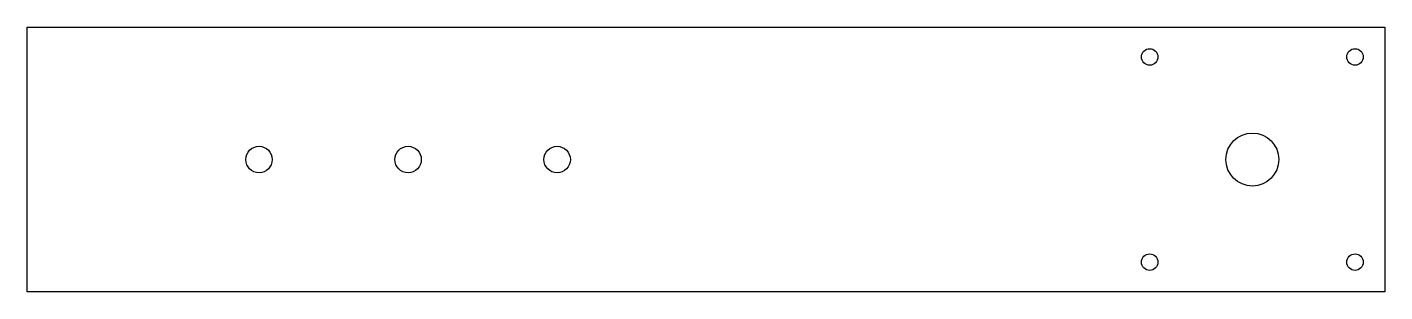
# Model space of a CAD drawing. Header units: millimetres. Extents: x 259 to 464, y -1028 to -988.
import ezdxf

# ---------------------------------------------------------------- set-up
doc = ezdxf.new("R2010")
doc.units = ezdxf.units.MM
doc.layers.get('0').update_dxf_attribs({"linetype": 'CONTINUOUS'})

msp = doc.modelspace()

# ---------------------------------------------------------------- linework, layer by layer
msp.add_lwpolyline([(258.75, -1027.63), (258.75, -987.63), (463.7, -987.63), (463.7, -1027.63)], close=True)
for centre, radius in [((428.2, -992.13), 1.25), ((459.2, -992.13), 1.25), ((443.7, -1007.63), 4), ((293.75, -1007.63), 2), ((316.25, -1007.63), 2), ((338.75, -1007.63), 2), ((428.2, -1023.13), 1.25), ((459.2, -1023.13), 1.25)]:
    msp.add_circle(centre, radius)

doc.saveas('drawing.dxf')
